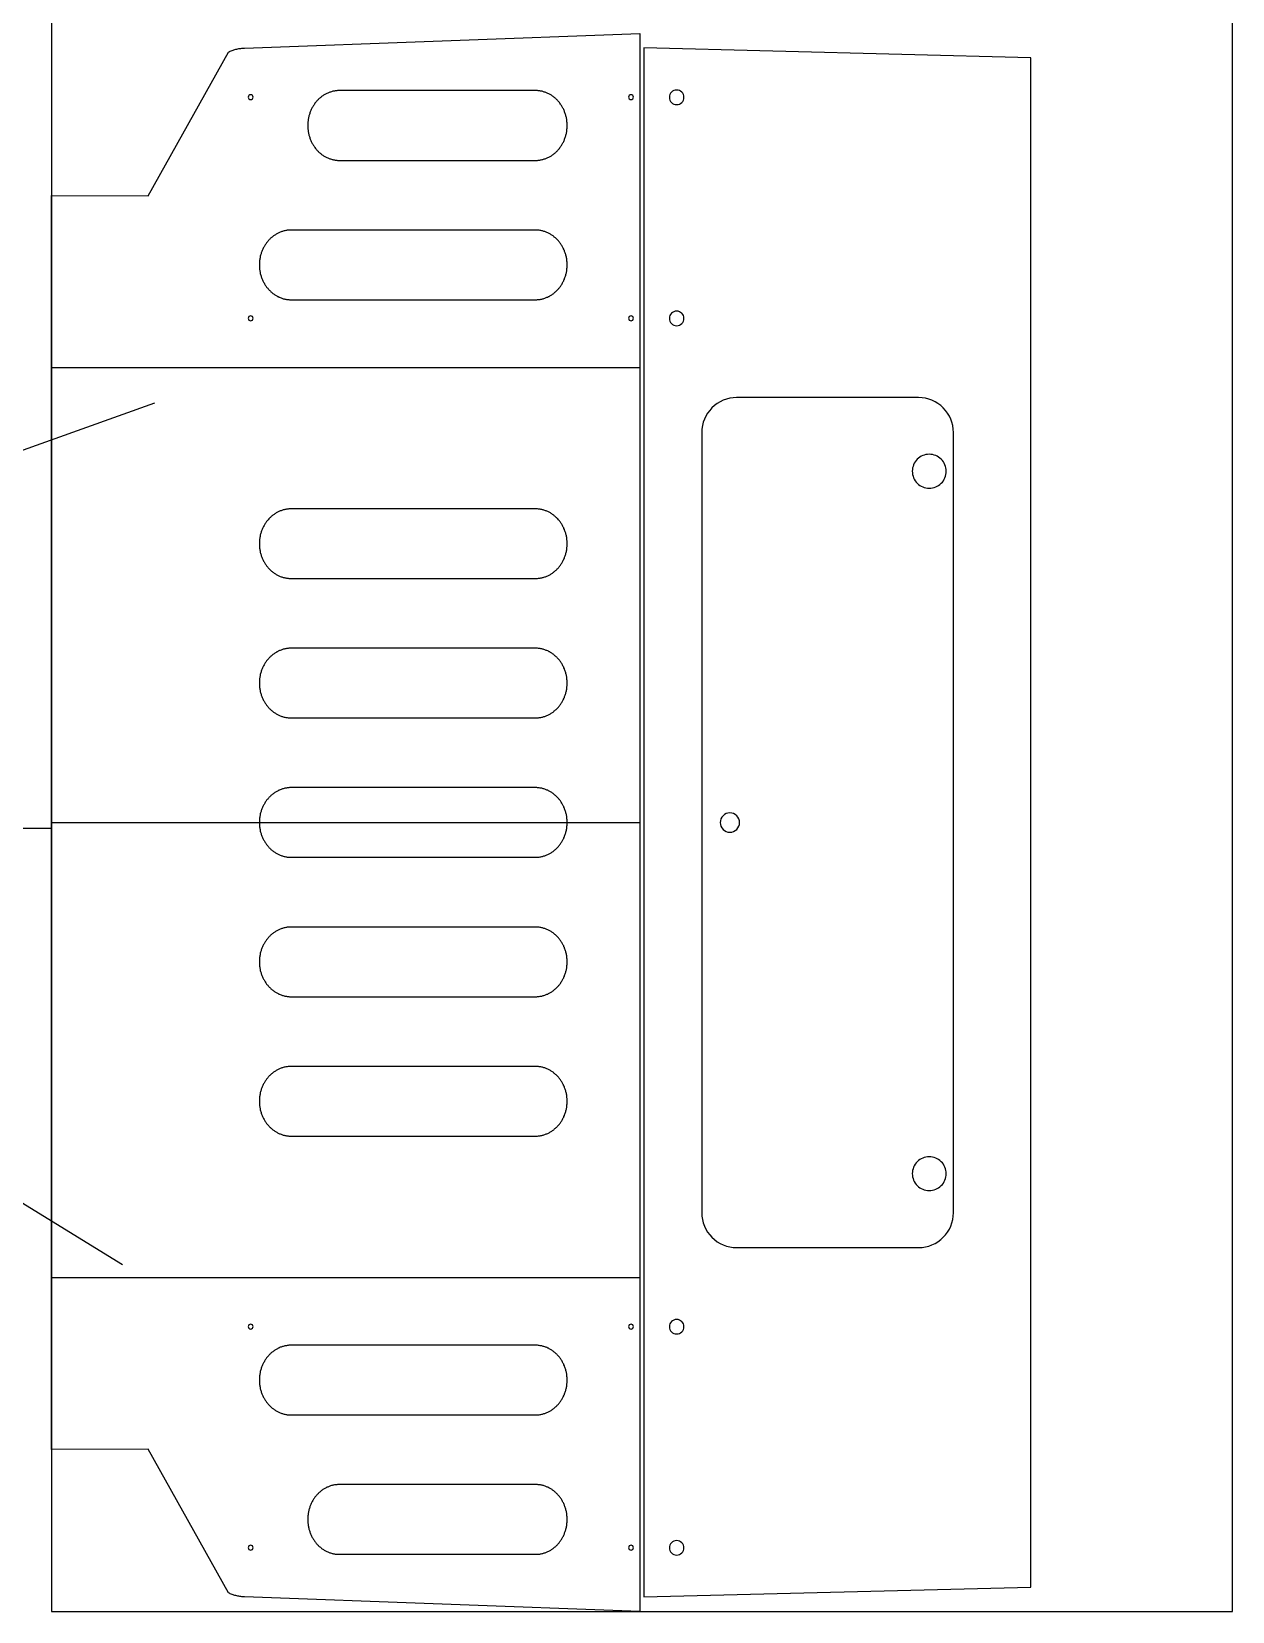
# Model space of a CAD drawing. Extents: x -841 to 6211, y -469 to 2808.
# Drawn here: x -21 to 1220, y 0 to 1632 of the extents above; entities that cross this region are included whole.
import ezdxf

# ---------------------------------------------------------------- set-up
doc = ezdxf.new("R2010")
doc.units = 0
for name, color, linetype in [('DEFAULT_LAYER', 1, 'CONTINUOUS'), ('T5_LOGOLAYER_2', 18, 'CONTINUOUS'), ('T5_LOGOLAYER_20', 18, 'CONTINUOUS'), ('T5_LOGOLAYER_21', 18, 'CONTINUOUS')]:
    doc.layers.add(name, color=color, linetype=linetype)

msp = doc.modelspace()

# ---------------------------------------------------------------- linework, layer by layer
at = {"layer": 'DEFAULT_LAYER'}
for points in [[(0, 1462.7), (99.8, 1462.5), (182.9, 1610.9), (183.8, 1611.3), (184.7, 1611.7), (185.6, 1612.1), (186.6, 1612.5), (187.5, 1612.8), (188.5, 1613.1), (189.5, 1613.4), (190.5, 1613.7), (191.5, 1613.9), (192.5, 1614.2), (193.5, 1614.4), (194.5, 1614.5), (195.5, 1614.7), (196.5, 1614.8), (197.4, 1614.9), (198.4, 1615), (199.4, 1615), (607.7, 1630), (607.7, 0), (199.4, 15), (198.4, 15), (197.4, 15.1), (196.5, 15.2), (195.5, 15.3), (194.5, 15.5), (193.5, 15.6), (192.5, 15.8), (191.5, 16.1), (190.5, 16.3), (189.5, 16.6), (188.5, 16.9), (187.5, 17.2), (186.6, 17.5), (185.6, 17.9), (184.7, 18.3), (183.8, 18.7), (182.9, 19.1), (99.8, 167.5), (0, 167.3)], [(611.8, 14.9), (1011.7, 24.9), (1011.7, 1604.9), (611.8, 1615.1)], [(264.7, 1535), (264.7, 1534.1), (264.7, 1533.1), (264.8, 1532.2), (264.9, 1531.3), (265, 1530.4), (265.1, 1529.5), (265.2, 1528.6), (265.4, 1527.7), (265.5, 1526.9), (265.7, 1526), (265.9, 1525.1), (266.2, 1524.3), (266.4, 1523.5), (266.7, 1522.6), (267, 1521.8), (267.3, 1521), (267.6, 1520.2), (267.9, 1519.4), (268.3, 1518.6), (268.6, 1517.8), (269, 1517.1), (269.4, 1516.3), (269.8, 1515.6), (270.2, 1514.9), (270.7, 1514.2), (271.2, 1513.5), (271.6, 1512.8), (272.1, 1512.1), (272.6, 1511.4), (273.1, 1510.8), (273.7, 1510.2), (274.2, 1509.5), (274.8, 1508.9), (275.3, 1508.4), (275.9, 1507.8), (276.5, 1507.2), (277.1, 1506.7), (277.7, 1506.2), (278.4, 1505.6), (279, 1505.1), (279.7, 1504.7), (280.3, 1504.2), (281, 1503.8), (281.7, 1503.3), (282.4, 1502.9), (283.1, 1502.5), (283.8, 1502.2), (284.5, 1501.8), (285.3, 1501.5), (286, 1501.2), (286.8, 1500.9), (287.5, 1500.6), (288.3, 1500.4), (289.1, 1500.1), (289.8, 1499.9), (290.6, 1499.7), (291.4, 1499.6), (292.2, 1499.4), (293, 1499.3), (293.9, 1499.2), (294.7, 1499.1), (295.5, 1499), (296.3, 1499), (297.2, 1499), (500.2, 1499), (501.1, 1499), (501.9, 1499), (502.7, 1499.1), (503.5, 1499.2), (504.4, 1499.3), (505.2, 1499.4), (506, 1499.6), (506.8, 1499.7), (507.6, 1499.9), (508.3, 1500.1), (509.1, 1500.4), (509.9, 1500.6), (510.6, 1500.9), (511.4, 1501.2), (512.1, 1501.5), (512.9, 1501.8), (513.6, 1502.2), (514.3, 1502.5), (515, 1502.9), (515.7, 1503.3), (516.4, 1503.8), (517.1, 1504.2), (517.7, 1504.7), (518.4, 1505.1), (519, 1505.6), (519.7, 1506.2), (520.3, 1506.7), (520.9, 1507.2), (521.5, 1507.8), (522.1, 1508.4), (522.6, 1508.9), (523.2, 1509.5), (523.7, 1510.2), (524.3, 1510.8), (524.8, 1511.4), (525.3, 1512.1), (525.8, 1512.8), (526.2, 1513.5), (526.7, 1514.2), (527.2, 1514.9), (527.6, 1515.6), (528, 1516.3), (528.4, 1517.1), (528.8, 1517.8), (529.1, 1518.6), (529.5, 1519.4), (529.8, 1520.2), (530.1, 1521), (530.4, 1521.8), (530.7, 1522.6), (531, 1523.5), (531.2, 1524.3), (531.5, 1525.1), (531.7, 1526), (531.9, 1526.9), (532, 1527.7), (532.2, 1528.6), (532.3, 1529.5), (532.4, 1530.4), (532.5, 1531.3), (532.6, 1532.2), (532.7, 1533.1), (532.7, 1534.1), (532.7, 1535), (532.7, 1535.9), (532.7, 1536.9), (532.6, 1537.8), (532.5, 1538.7), (532.4, 1539.6), (532.3, 1540.5), (532.2, 1541.4), (532, 1542.3), (531.9, 1543.1), (531.7, 1544), (531.5, 1544.9), (531.2, 1545.7), (531, 1546.5), (530.7, 1547.4), (530.4, 1548.2), (530.1, 1549), (529.8, 1549.8), (529.5, 1550.6), (529.1, 1551.4), (528.8, 1552.2), (528.4, 1552.9), (528, 1553.7), (527.6, 1554.4), (527.2, 1555.1), (526.7, 1555.8), (526.2, 1556.5), (525.8, 1557.2), (525.3, 1557.9), (524.8, 1558.6), (524.3, 1559.2), (523.7, 1559.8), (523.2, 1560.5), (522.6, 1561.1), (522.1, 1561.6), (521.5, 1562.2), (520.9, 1562.8), (520.3, 1563.3), (519.7, 1563.8), (519, 1564.4), (518.4, 1564.9), (517.7, 1565.3), (517.1, 1565.8), (516.4, 1566.2), (515.7, 1566.7), (515, 1567.1), (514.3, 1567.4), (513.6, 1567.8), (512.9, 1568.2), (512.1, 1568.5), (511.4, 1568.8), (510.6, 1569.1), (509.9, 1569.4), (509.1, 1569.6), (508.3, 1569.9), (507.6, 1570.1), (506.8, 1570.3), (506, 1570.4), (505.2, 1570.6), (504.4, 1570.7), (503.5, 1570.8), (502.7, 1570.9), (501.9, 1571), (501.1, 1571), (500.2, 1571), (297.2, 1571), (296.3, 1571), (295.5, 1571), (294.7, 1570.9), (293.9, 1570.8), (293, 1570.7), (292.2, 1570.6), (291.4, 1570.4), (290.6, 1570.3), (289.8, 1570.1), (289.1, 1569.9), (288.3, 1569.6), (287.5, 1569.4), (286.8, 1569.1), (286, 1568.8), (285.3, 1568.5), (284.5, 1568.2), (283.8, 1567.8), (283.1, 1567.4), (282.4, 1567.1), (281.7, 1566.7), (281, 1566.2), (280.3, 1565.8), (279.7, 1565.3), (279, 1564.9), (278.4, 1564.4), (277.7, 1563.8), (277.1, 1563.3), (276.5, 1562.8), (275.9, 1562.2), (275.3, 1561.6), (274.8, 1561.1), (274.2, 1560.5), (273.7, 1559.8), (273.1, 1559.2), (272.6, 1558.6), (272.1, 1557.9), (271.6, 1557.2), (271.2, 1556.5), (270.7, 1555.8), (270.2, 1555.1), (269.8, 1554.4), (269.4, 1553.7), (269, 1552.9), (268.6, 1552.2), (268.3, 1551.4), (267.9, 1550.6), (267.6, 1549.8), (267.3, 1549), (267, 1548.2), (266.7, 1547.4), (266.4, 1546.5), (266.2, 1545.7), (265.9, 1544.9), (265.7, 1544), (265.5, 1543.1), (265.4, 1542.3), (265.2, 1541.4), (265.1, 1540.5), (265, 1539.6), (264.9, 1538.7), (264.8, 1537.8), (264.7, 1536.9), (264.7, 1535.9)], [(214.7, 1391), (214.7, 1390.1), (214.7, 1389.1), (214.8, 1388.2), (214.9, 1387.3), (215, 1386.4), (215.1, 1385.5), (215.2, 1384.6), (215.4, 1383.7), (215.5, 1382.9), (215.7, 1382), (216, 1381.1), (216.2, 1380.3), (216.4, 1379.5), (216.7, 1378.6), (217, 1377.8), (217.3, 1377), (217.6, 1376.2), (218, 1375.4), (218.3, 1374.6), (218.7, 1373.8), (219.1, 1373.1), (219.5, 1372.3), (219.9, 1371.6), (220.3, 1370.9), (220.8, 1370.2), (221.3, 1369.5), (221.7, 1368.8), (222.2, 1368.1), (222.7, 1367.4), (223.3, 1366.8), (223.8, 1366.2), (224.4, 1365.5), (224.9, 1364.9), (225.5, 1364.4), (226.1, 1363.8), (226.7, 1363.2), (227.3, 1362.7), (228, 1362.2), (228.6, 1361.6), (229.2, 1361.1), (229.9, 1360.7), (230.6, 1360.2), (231.3, 1359.8), (232, 1359.3), (232.7, 1358.9), (233.4, 1358.5), (234.1, 1358.2), (234.8, 1357.8), (235.6, 1357.5), (236.3, 1357.2), (237.1, 1356.9), (237.9, 1356.6), (238.7, 1356.4), (239.4, 1356.1), (240.2, 1355.9), (241, 1355.7), (241.9, 1355.6), (242.7, 1355.4), (243.5, 1355.3), (244.3, 1355.2), (245.2, 1355.1), (246, 1355), (246.8, 1355), (247.7, 1355), (499.7, 1355), (500.6, 1355), (501.4, 1355), (502.2, 1355.1), (503.1, 1355.2), (503.9, 1355.3), (504.7, 1355.4), (505.5, 1355.6), (506.4, 1355.7), (507.2, 1355.9), (508, 1356.1), (508.7, 1356.4), (509.5, 1356.6), (510.3, 1356.9), (511.1, 1357.2), (511.8, 1357.5), (512.6, 1357.8), (513.3, 1358.2), (514, 1358.5), (514.7, 1358.9), (515.4, 1359.3), (516.1, 1359.8), (516.8, 1360.2), (517.5, 1360.7), (518.2, 1361.1), (518.8, 1361.6), (519.4, 1362.2), (520.1, 1362.7), (520.7, 1363.2), (521.3, 1363.8), (521.9, 1364.4), (522.5, 1364.9), (523, 1365.5), (523.6, 1366.2), (524.1, 1366.8), (524.7, 1367.4), (525.2, 1368.1), (525.7, 1368.8), (526.1, 1369.5), (526.6, 1370.2), (527.1, 1370.9), (527.5, 1371.6), (527.9, 1372.3), (528.3, 1373.1), (528.7, 1373.8), (529.1, 1374.6), (529.4, 1375.4), (529.8, 1376.2), (530.1, 1377), (530.4, 1377.8), (530.7, 1378.6), (531, 1379.5), (531.2, 1380.3), (531.4, 1381.1), (531.7, 1382), (531.9, 1382.9), (532, 1383.7), (532.2, 1384.6), (532.3, 1385.5), (532.4, 1386.4), (532.5, 1387.3), (532.6, 1388.2), (532.7, 1389.1), (532.7, 1390.1), (532.7, 1391), (532.7, 1391.9), (532.7, 1392.9), (532.6, 1393.8), (532.5, 1394.7), (532.4, 1395.6), (532.3, 1396.5), (532.2, 1397.4), (532, 1398.3), (531.9, 1399.1), (531.7, 1400), (531.4, 1400.9), (531.2, 1401.7), (531, 1402.5), (530.7, 1403.4), (530.4, 1404.2), (530.1, 1405), (529.8, 1405.8), (529.4, 1406.6), (529.1, 1407.4), (528.7, 1408.2), (528.3, 1408.9), (527.9, 1409.7), (527.5, 1410.4), (527.1, 1411.1), (526.6, 1411.8), (526.1, 1412.5), (525.7, 1413.2), (525.2, 1413.9), (524.7, 1414.6), (524.1, 1415.2), (523.6, 1415.8), (523, 1416.5), (522.5, 1417.1), (521.9, 1417.6), (521.3, 1418.2), (520.7, 1418.8), (520.1, 1419.3), (519.4, 1419.8), (518.8, 1420.4), (518.2, 1420.9), (517.5, 1421.3), (516.8, 1421.8), (516.1, 1422.2), (515.4, 1422.7), (514.7, 1423.1), (514, 1423.4), (513.3, 1423.8), (512.6, 1424.2), (511.8, 1424.5), (511.1, 1424.8), (510.3, 1425.1), (509.5, 1425.4), (508.7, 1425.6), (508, 1425.9), (507.2, 1426.1), (506.4, 1426.3), (505.5, 1426.4), (504.7, 1426.6), (503.9, 1426.7), (503.1, 1426.8), (502.2, 1426.9), (501.4, 1427), (500.6, 1427), (499.7, 1427), (247.7, 1427), (246.8, 1427), (246, 1427), (245.2, 1426.9), (244.3, 1426.8), (243.5, 1426.7), (242.7, 1426.6), (241.9, 1426.4), (241, 1426.3), (240.2, 1426.1), (239.4, 1425.9), (238.7, 1425.6), (237.9, 1425.4), (237.1, 1425.1), (236.3, 1424.8), (235.6, 1424.5), (234.8, 1424.2), (234.1, 1423.8), (233.4, 1423.4), (232.7, 1423.1), (232, 1422.7), (231.3, 1422.2), (230.6, 1421.8), (229.9, 1421.3), (229.2, 1420.9), (228.6, 1420.4), (228, 1419.8), (227.3, 1419.3), (226.7, 1418.8), (226.1, 1418.2), (225.5, 1417.6), (224.9, 1417.1), (224.4, 1416.5), (223.8, 1415.8), (223.3, 1415.2), (222.7, 1414.6), (222.2, 1413.9), (221.7, 1413.2), (221.3, 1412.5), (220.8, 1411.8), (220.3, 1411.1), (219.9, 1410.4), (219.5, 1409.7), (219.1, 1408.9), (218.7, 1408.2), (218.3, 1407.4), (218, 1406.6), (217.6, 1405.8), (217.3, 1405), (217, 1404.2), (216.7, 1403.4), (216.4, 1402.5), (216.2, 1401.7), (216, 1400.9), (215.7, 1400), (215.5, 1399.1), (215.4, 1398.3), (215.2, 1397.4), (215.1, 1396.5), (215, 1395.6), (214.9, 1394.7), (214.8, 1393.8), (214.7, 1392.9), (214.7, 1391.9)], [(214.7, 1103), (214.7, 1102.1), (214.7, 1101.1), (214.8, 1100.2), (214.9, 1099.3), (215, 1098.4), (215.1, 1097.5), (215.2, 1096.6), (215.4, 1095.7), (215.5, 1094.9), (215.7, 1094), (216, 1093.1), (216.2, 1092.3), (216.4, 1091.5), (216.7, 1090.6), (217, 1089.8), (217.3, 1089), (217.6, 1088.2), (218, 1087.4), (218.3, 1086.6), (218.7, 1085.8), (219.1, 1085.1), (219.5, 1084.3), (219.9, 1083.6), (220.3, 1082.9), (220.8, 1082.2), (221.3, 1081.5), (221.7, 1080.8), (222.2, 1080.1), (222.7, 1079.4), (223.3, 1078.8), (223.8, 1078.2), (224.4, 1077.5), (224.9, 1076.9), (225.5, 1076.4), (226.1, 1075.8), (226.7, 1075.2), (227.3, 1074.7), (228, 1074.2), (228.6, 1073.6), (229.2, 1073.1), (229.9, 1072.7), (230.6, 1072.2), (231.3, 1071.8), (232, 1071.3), (232.7, 1070.9), (233.4, 1070.5), (234.1, 1070.2), (234.8, 1069.8), (235.6, 1069.5), (236.3, 1069.2), (237.1, 1068.9), (237.9, 1068.6), (238.7, 1068.4), (239.4, 1068.1), (240.2, 1067.9), (241, 1067.7), (241.9, 1067.6), (242.7, 1067.4), (243.5, 1067.3), (244.3, 1067.2), (245.2, 1067.1), (246, 1067), (246.8, 1067), (247.7, 1067), (499.7, 1067), (500.6, 1067), (501.4, 1067), (502.2, 1067.1), (503.1, 1067.2), (503.9, 1067.3), (504.7, 1067.4), (505.5, 1067.6), (506.4, 1067.7), (507.2, 1067.9), (508, 1068.1), (508.7, 1068.4), (509.5, 1068.6), (510.3, 1068.9), (511.1, 1069.2), (511.8, 1069.5), (512.6, 1069.8), (513.3, 1070.2), (514, 1070.5), (514.7, 1070.9), (515.4, 1071.3), (516.1, 1071.8), (516.8, 1072.2), (517.5, 1072.7), (518.2, 1073.1), (518.8, 1073.6), (519.4, 1074.2), (520.1, 1074.7), (520.7, 1075.2), (521.3, 1075.8), (521.9, 1076.4), (522.5, 1076.9), (523, 1077.5), (523.6, 1078.2), (524.1, 1078.8), (524.7, 1079.4), (525.2, 1080.1), (525.7, 1080.8), (526.1, 1081.5), (526.6, 1082.2), (527.1, 1082.9), (527.5, 1083.6), (527.9, 1084.3), (528.3, 1085.1), (528.7, 1085.8), (529.1, 1086.6), (529.4, 1087.4), (529.8, 1088.2), (530.1, 1089), (530.4, 1089.8), (530.7, 1090.6), (531, 1091.5), (531.2, 1092.3), (531.4, 1093.1), (531.7, 1094), (531.9, 1094.9), (532, 1095.7), (532.2, 1096.6), (532.3, 1097.5), (532.4, 1098.4), (532.5, 1099.3), (532.6, 1100.2), (532.7, 1101.1), (532.7, 1102.1), (532.7, 1103), (532.7, 1103.9), (532.7, 1104.9), (532.6, 1105.8), (532.5, 1106.7), (532.4, 1107.6), (532.3, 1108.5), (532.2, 1109.4), (532, 1110.3), (531.9, 1111.1), (531.7, 1112), (531.4, 1112.9), (531.2, 1113.7), (531, 1114.5), (530.7, 1115.4), (530.4, 1116.2), (530.1, 1117), (529.8, 1117.8), (529.4, 1118.6), (529.1, 1119.4), (528.7, 1120.2), (528.3, 1120.9), (527.9, 1121.7), (527.5, 1122.4), (527.1, 1123.1), (526.6, 1123.8), (526.1, 1124.5), (525.7, 1125.2), (525.2, 1125.9), (524.7, 1126.6), (524.1, 1127.2), (523.6, 1127.8), (523, 1128.5), (522.5, 1129.1), (521.9, 1129.6), (521.3, 1130.2), (520.7, 1130.8), (520.1, 1131.3), (519.4, 1131.8), (518.8, 1132.4), (518.2, 1132.9), (517.5, 1133.3), (516.8, 1133.8), (516.1, 1134.2), (515.4, 1134.7), (514.7, 1135.1), (514, 1135.4), (513.3, 1135.8), (512.6, 1136.2), (511.8, 1136.5), (511.1, 1136.8), (510.3, 1137.1), (509.5, 1137.4), (508.7, 1137.6), (508, 1137.9), (507.2, 1138.1), (506.4, 1138.3), (505.5, 1138.4), (504.7, 1138.6), (503.9, 1138.7), (503.1, 1138.8), (502.2, 1138.9), (501.4, 1139), (500.6, 1139), (499.7, 1139), (247.7, 1139), (246.8, 1139), (246, 1139), (245.2, 1138.9), (244.3, 1138.8), (243.5, 1138.7), (242.7, 1138.6), (241.9, 1138.4), (241, 1138.3), (240.2, 1138.1), (239.4, 1137.9), (238.7, 1137.6), (237.9, 1137.4), (237.1, 1137.1), (236.3, 1136.8), (235.6, 1136.5), (234.8, 1136.2), (234.1, 1135.8), (233.4, 1135.4), (232.7, 1135.1), (232, 1134.7), (231.3, 1134.2), (230.6, 1133.8), (229.9, 1133.3), (229.2, 1132.9), (228.6, 1132.4), (228, 1131.8), (227.3, 1131.3), (226.7, 1130.8), (226.1, 1130.2), (225.5, 1129.6), (224.9, 1129.1), (224.4, 1128.5), (223.8, 1127.8), (223.3, 1127.2), (222.7, 1126.6), (222.2, 1125.9), (221.7, 1125.2), (221.3, 1124.5), (220.8, 1123.8), (220.3, 1123.1), (219.9, 1122.4), (219.5, 1121.7), (219.1, 1120.9), (218.7, 1120.2), (218.3, 1119.4), (218, 1118.6), (217.6, 1117.8), (217.3, 1117), (217, 1116.2), (216.7, 1115.4), (216.4, 1114.5), (216.2, 1113.7), (216, 1112.9), (215.7, 1112), (215.5, 1111.1), (215.4, 1110.3), (215.2, 1109.4), (215.1, 1108.5), (215, 1107.6), (214.9, 1106.7), (214.8, 1105.8), (214.7, 1104.9), (214.7, 1103.9)], [(214.7, 959), (214.7, 958.1), (214.7, 957.1), (214.8, 956.2), (214.9, 955.3), (215, 954.4), (215.1, 953.5), (215.2, 952.6), (215.4, 951.7), (215.5, 950.9), (215.7, 950), (216, 949.1), (216.2, 948.3), (216.4, 947.5), (216.7, 946.6), (217, 945.8), (217.3, 945), (217.6, 944.2), (218, 943.4), (218.3, 942.6), (218.7, 941.8), (219.1, 941.1), (219.5, 940.3), (219.9, 939.6), (220.3, 938.9), (220.8, 938.2), (221.3, 937.5), (221.7, 936.8), (222.2, 936.1), (222.7, 935.4), (223.3, 934.8), (223.8, 934.2), (224.4, 933.5), (224.9, 932.9), (225.5, 932.4), (226.1, 931.8), (226.7, 931.2), (227.3, 930.7), (228, 930.2), (228.6, 929.6), (229.2, 929.1), (229.9, 928.7), (230.6, 928.2), (231.3, 927.8), (232, 927.3), (232.7, 926.9), (233.4, 926.5), (234.1, 926.2), (234.8, 925.8), (235.6, 925.5), (236.3, 925.2), (237.1, 924.9), (237.9, 924.6), (238.7, 924.4), (239.4, 924.1), (240.2, 923.9), (241, 923.7), (241.9, 923.6), (242.7, 923.4), (243.5, 923.3), (244.3, 923.2), (245.2, 923.1), (246, 923), (246.8, 923), (247.7, 923), (499.7, 923), (500.6, 923), (501.4, 923), (502.2, 923.1), (503.1, 923.2), (503.9, 923.3), (504.7, 923.4), (505.5, 923.6), (506.4, 923.7), (507.2, 923.9), (508, 924.1), (508.7, 924.4), (509.5, 924.6), (510.3, 924.9), (511.1, 925.2), (511.8, 925.5), (512.6, 925.8), (513.3, 926.2), (514, 926.5), (514.7, 926.9), (515.4, 927.3), (516.1, 927.8), (516.8, 928.2), (517.5, 928.7), (518.2, 929.1), (518.8, 929.6), (519.4, 930.2), (520.1, 930.7), (520.7, 931.2), (521.3, 931.8), (521.9, 932.4), (522.5, 932.9), (523, 933.5), (523.6, 934.2), (524.1, 934.8), (524.7, 935.4), (525.2, 936.1), (525.7, 936.8), (526.1, 937.5), (526.6, 938.2), (527.1, 938.9), (527.5, 939.6), (527.9, 940.3), (528.3, 941.1), (528.7, 941.8), (529.1, 942.6), (529.4, 943.4), (529.8, 944.2), (530.1, 945), (530.4, 945.8), (530.7, 946.6), (531, 947.5), (531.2, 948.3), (531.4, 949.1), (531.7, 950), (531.9, 950.9), (532, 951.7), (532.2, 952.6), (532.3, 953.5), (532.4, 954.4), (532.5, 955.3), (532.6, 956.2), (532.7, 957.1), (532.7, 958.1), (532.7, 959), (532.7, 959.9), (532.7, 960.9), (532.6, 961.8), (532.5, 962.7), (532.4, 963.6), (532.3, 964.5), (532.2, 965.4), (532, 966.3), (531.9, 967.1), (531.7, 968), (531.4, 968.9), (531.2, 969.7), (531, 970.5), (530.7, 971.4), (530.4, 972.2), (530.1, 973), (529.8, 973.8), (529.4, 974.6), (529.1, 975.4), (528.7, 976.2), (528.3, 976.9), (527.9, 977.7), (527.5, 978.4), (527.1, 979.1), (526.6, 979.8), (526.1, 980.5), (525.7, 981.2), (525.2, 981.9), (524.7, 982.6), (524.1, 983.2), (523.6, 983.8), (523, 984.5), (522.5, 985.1), (521.9, 985.6), (521.3, 986.2), (520.7, 986.8), (520.1, 987.3), (519.4, 987.8), (518.8, 988.4), (518.2, 988.9), (517.5, 989.3), (516.8, 989.8), (516.1, 990.2), (515.4, 990.7), (514.7, 991.1), (514, 991.4), (513.3, 991.8), (512.6, 992.2), (511.8, 992.5), (511.1, 992.8), (510.3, 993.1), (509.5, 993.4), (508.7, 993.6), (508, 993.9), (507.2, 994.1), (506.4, 994.3), (505.5, 994.4), (504.7, 994.6), (503.9, 994.7), (503.1, 994.8), (502.2, 994.9), (501.4, 995), (500.6, 995), (499.7, 995), (247.7, 995), (246.8, 995), (246, 995), (245.2, 994.9), (244.3, 994.8), (243.5, 994.7), (242.7, 994.6), (241.9, 994.4), (241, 994.3), (240.2, 994.1), (239.4, 993.9), (238.7, 993.6), (237.9, 993.4), (237.1, 993.1), (236.3, 992.8), (235.6, 992.5), (234.8, 992.2), (234.1, 991.8), (233.4, 991.4), (232.7, 991.1), (232, 990.7), (231.3, 990.2), (230.6, 989.8), (229.9, 989.3), (229.2, 988.9), (228.6, 988.4), (228, 987.8), (227.3, 987.3), (226.7, 986.8), (226.1, 986.2), (225.5, 985.6), (224.9, 985.1), (224.4, 984.5), (223.8, 983.8), (223.3, 983.2), (222.7, 982.6), (222.2, 981.9), (221.7, 981.2), (221.3, 980.5), (220.8, 979.8), (220.3, 979.1), (219.9, 978.4), (219.5, 977.7), (219.1, 976.9), (218.7, 976.2), (218.3, 975.4), (218, 974.6), (217.6, 973.8), (217.3, 973), (217, 972.2), (216.7, 971.4), (216.4, 970.5), (216.2, 969.7), (216, 968.9), (215.7, 968), (215.5, 967.1), (215.4, 966.3), (215.2, 965.4), (215.1, 964.5), (215, 963.6), (214.9, 962.7), (214.8, 961.8), (214.7, 960.9), (214.7, 959.9)], [(214.7, 815), (214.7, 814.1), (214.7, 813.1), (214.8, 812.2), (214.9, 811.3), (215, 810.4), (215.1, 809.5), (215.2, 808.6), (215.4, 807.7), (215.5, 806.9), (215.7, 806), (216, 805.1), (216.2, 804.3), (216.4, 803.5), (216.7, 802.6), (217, 801.8), (217.3, 801), (217.6, 800.2), (218, 799.4), (218.3, 798.6), (218.7, 797.8), (219.1, 797.1), (219.5, 796.3), (219.9, 795.6), (220.3, 794.9), (220.8, 794.2), (221.3, 793.5), (221.7, 792.8), (222.2, 792.1), (222.7, 791.4), (223.3, 790.8), (223.8, 790.2), (224.4, 789.5), (224.9, 788.9), (225.5, 788.4), (226.1, 787.8), (226.7, 787.2), (227.3, 786.7), (228, 786.2), (228.6, 785.6), (229.2, 785.1), (229.9, 784.7), (230.6, 784.2), (231.3, 783.8), (232, 783.3), (232.7, 782.9), (233.4, 782.5), (234.1, 782.2), (234.8, 781.8), (235.6, 781.5), (236.3, 781.2), (237.1, 780.9), (237.9, 780.6), (238.7, 780.4), (239.4, 780.1), (240.2, 779.9), (241, 779.7), (241.9, 779.6), (242.7, 779.4), (243.5, 779.3), (244.3, 779.2), (245.2, 779.1), (246, 779), (246.8, 779), (247.7, 779), (499.7, 779), (500.6, 779), (501.4, 779), (502.2, 779.1), (503.1, 779.2), (503.9, 779.3), (504.7, 779.4), (505.5, 779.6), (506.4, 779.7), (507.2, 779.9), (508, 780.1), (508.7, 780.4), (509.5, 780.6), (510.3, 780.9), (511.1, 781.2), (511.8, 781.5), (512.6, 781.8), (513.3, 782.2), (514, 782.5), (514.7, 782.9), (515.4, 783.3), (516.1, 783.8), (516.8, 784.2), (517.5, 784.7), (518.2, 785.1), (518.8, 785.6), (519.4, 786.2), (520.1, 786.7), (520.7, 787.2), (521.3, 787.8), (521.9, 788.4), (522.5, 788.9), (523, 789.5), (523.6, 790.2), (524.1, 790.8), (524.7, 791.4), (525.2, 792.1), (525.7, 792.8), (526.1, 793.5), (526.6, 794.2), (527.1, 794.9), (527.5, 795.6), (527.9, 796.3), (528.3, 797.1), (528.7, 797.8), (529.1, 798.6), (529.4, 799.4), (529.8, 800.2), (530.1, 801), (530.4, 801.8), (530.7, 802.6), (531, 803.5), (531.2, 804.3), (531.4, 805.1), (531.7, 806), (531.9, 806.9), (532, 807.7), (532.2, 808.6), (532.3, 809.5), (532.4, 810.4), (532.5, 811.3), (532.6, 812.2), (532.7, 813.1), (532.7, 814.1), (532.7, 815), (532.7, 815.9), (532.7, 816.9), (532.6, 817.8), (532.5, 818.7), (532.4, 819.6), (532.3, 820.5), (532.2, 821.4), (532, 822.3), (531.9, 823.1), (531.7, 824), (531.4, 824.9), (531.2, 825.7), (531, 826.5), (530.7, 827.4), (530.4, 828.2), (530.1, 829), (529.8, 829.8), (529.4, 830.6), (529.1, 831.4), (528.7, 832.2), (528.3, 832.9), (527.9, 833.7), (527.5, 834.4), (527.1, 835.1), (526.6, 835.8), (526.1, 836.5), (525.7, 837.2), (525.2, 837.9), (524.7, 838.6), (524.1, 839.2), (523.6, 839.8), (523, 840.5), (522.5, 841.1), (521.9, 841.6), (521.3, 842.2), (520.7, 842.8), (520.1, 843.3), (519.4, 843.8), (518.8, 844.4), (518.2, 844.9), (517.5, 845.3), (516.8, 845.8), (516.1, 846.2), (515.4, 846.7), (514.7, 847.1), (514, 847.4), (513.3, 847.8), (512.6, 848.2), (511.8, 848.5), (511.1, 848.8), (510.3, 849.1), (509.5, 849.4), (508.7, 849.6), (508, 849.9), (507.2, 850.1), (506.4, 850.3), (505.5, 850.4), (504.7, 850.6), (503.9, 850.7), (503.1, 850.8), (502.2, 850.9), (501.4, 851), (500.6, 851), (499.7, 851), (247.7, 851), (246.8, 851), (246, 851), (245.2, 850.9), (244.3, 850.8), (243.5, 850.7), (242.7, 850.6), (241.9, 850.4), (241, 850.3), (240.2, 850.1), (239.4, 849.9), (238.7, 849.6), (237.9, 849.4), (237.1, 849.1), (236.3, 848.8), (235.6, 848.5), (234.8, 848.2), (234.1, 847.8), (233.4, 847.4), (232.7, 847.1), (232, 846.7), (231.3, 846.2), (230.6, 845.8), (229.9, 845.3), (229.2, 844.9), (228.6, 844.4), (228, 843.8), (227.3, 843.3), (226.7, 842.8), (226.1, 842.2), (225.5, 841.6), (224.9, 841.1), (224.4, 840.5), (223.8, 839.8), (223.3, 839.2), (222.7, 838.6), (222.2, 837.9), (221.7, 837.2), (221.3, 836.5), (220.8, 835.8), (220.3, 835.1), (219.9, 834.4), (219.5, 833.7), (219.1, 832.9), (218.7, 832.2), (218.3, 831.4), (218, 830.6), (217.6, 829.8), (217.3, 829), (217, 828.2), (216.7, 827.4), (216.4, 826.5), (216.2, 825.7), (216, 824.9), (215.7, 824), (215.5, 823.1), (215.4, 822.3), (215.2, 821.4), (215.1, 820.5), (215, 819.6), (214.9, 818.7), (214.8, 817.8), (214.7, 816.9), (214.7, 815.9)], [(214.7, 671), (214.7, 670.1), (214.7, 669.1), (214.8, 668.2), (214.9, 667.3), (215, 666.4), (215.1, 665.5), (215.2, 664.6), (215.4, 663.7), (215.5, 662.9), (215.7, 662), (216, 661.1), (216.2, 660.3), (216.4, 659.5), (216.7, 658.6), (217, 657.8), (217.3, 657), (217.6, 656.2), (218, 655.4), (218.3, 654.6), (218.7, 653.8), (219.1, 653.1), (219.5, 652.3), (219.9, 651.6), (220.3, 650.9), (220.8, 650.2), (221.3, 649.5), (221.7, 648.8), (222.2, 648.1), (222.7, 647.4), (223.3, 646.8), (223.8, 646.2), (224.4, 645.5), (224.9, 644.9), (225.5, 644.4), (226.1, 643.8), (226.7, 643.2), (227.3, 642.7), (228, 642.2), (228.6, 641.6), (229.2, 641.1), (229.9, 640.7), (230.6, 640.2), (231.3, 639.8), (232, 639.3), (232.7, 638.9), (233.4, 638.5), (234.1, 638.2), (234.8, 637.8), (235.6, 637.5), (236.3, 637.2), (237.1, 636.9), (237.9, 636.6), (238.7, 636.4), (239.4, 636.1), (240.2, 635.9), (241, 635.7), (241.9, 635.6), (242.7, 635.4), (243.5, 635.3), (244.3, 635.2), (245.2, 635.1), (246, 635), (246.8, 635), (247.7, 635), (499.7, 635), (500.6, 635), (501.4, 635), (502.2, 635.1), (503.1, 635.2), (503.9, 635.3), (504.7, 635.4), (505.5, 635.6), (506.4, 635.7), (507.2, 635.9), (508, 636.1), (508.7, 636.4), (509.5, 636.6), (510.3, 636.9), (511.1, 637.2), (511.8, 637.5), (512.6, 637.8), (513.3, 638.2), (514, 638.5), (514.7, 638.9), (515.4, 639.3), (516.1, 639.8), (516.8, 640.2), (517.5, 640.7), (518.2, 641.1), (518.8, 641.6), (519.4, 642.2), (520.1, 642.7), (520.7, 643.2), (521.3, 643.8), (521.9, 644.4), (522.5, 644.9), (523, 645.5), (523.6, 646.2), (524.1, 646.8), (524.7, 647.4), (525.2, 648.1), (525.7, 648.8), (526.1, 649.5), (526.6, 650.2), (527.1, 650.9), (527.5, 651.6), (527.9, 652.3), (528.3, 653.1), (528.7, 653.8), (529.1, 654.6), (529.4, 655.4), (529.8, 656.2), (530.1, 657), (530.4, 657.8), (530.7, 658.6), (531, 659.5), (531.2, 660.3), (531.4, 661.1), (531.7, 662), (531.9, 662.9), (532, 663.7), (532.2, 664.6), (532.3, 665.5), (532.4, 666.4), (532.5, 667.3), (532.6, 668.2), (532.7, 669.1), (532.7, 670.1), (532.7, 671), (532.7, 671.9), (532.7, 672.9), (532.6, 673.8), (532.5, 674.7), (532.4, 675.6), (532.3, 676.5), (532.2, 677.4), (532, 678.3), (531.9, 679.1), (531.7, 680), (531.4, 680.9), (531.2, 681.7), (531, 682.5), (530.7, 683.4), (530.4, 684.2), (530.1, 685), (529.8, 685.8), (529.4, 686.6), (529.1, 687.4), (528.7, 688.2), (528.3, 688.9), (527.9, 689.7), (527.5, 690.4), (527.1, 691.1), (526.6, 691.8), (526.1, 692.5), (525.7, 693.2), (525.2, 693.9), (524.7, 694.6), (524.1, 695.2), (523.6, 695.8), (523, 696.5), (522.5, 697.1), (521.9, 697.6), (521.3, 698.2), (520.7, 698.8), (520.1, 699.3), (519.4, 699.8), (518.8, 700.4), (518.2, 700.9), (517.5, 701.3), (516.8, 701.8), (516.1, 702.2), (515.4, 702.7), (514.7, 703.1), (514, 703.4), (513.3, 703.8), (512.6, 704.2), (511.8, 704.5), (511.1, 704.8), (510.3, 705.1), (509.5, 705.4), (508.7, 705.6), (508, 705.9), (507.2, 706.1), (506.4, 706.3), (505.5, 706.4), (504.7, 706.6), (503.9, 706.7), (503.1, 706.8), (502.2, 706.9), (501.4, 707), (500.6, 707), (499.7, 707), (247.7, 707), (246.8, 707), (246, 707), (245.2, 706.9), (244.3, 706.8), (243.5, 706.7), (242.7, 706.6), (241.9, 706.4), (241, 706.3), (240.2, 706.1), (239.4, 705.9), (238.7, 705.6), (237.9, 705.4), (237.1, 705.1), (236.3, 704.8), (235.6, 704.5), (234.8, 704.2), (234.1, 703.8), (233.4, 703.4), (232.7, 703.1), (232, 702.7), (231.3, 702.2), (230.6, 701.8), (229.9, 701.3), (229.2, 700.9), (228.6, 700.4), (228, 699.8), (227.3, 699.3), (226.7, 698.8), (226.1, 698.2), (225.5, 697.6), (224.9, 697.1), (224.4, 696.5), (223.8, 695.8), (223.3, 695.2), (222.7, 694.6), (222.2, 693.9), (221.7, 693.2), (221.3, 692.5), (220.8, 691.8), (220.3, 691.1), (219.9, 690.4), (219.5, 689.7), (219.1, 688.9), (218.7, 688.2), (218.3, 687.4), (218, 686.6), (217.6, 685.8), (217.3, 685), (217, 684.2), (216.7, 683.4), (216.4, 682.5), (216.2, 681.7), (216, 680.9), (215.7, 680), (215.5, 679.1), (215.4, 678.3), (215.2, 677.4), (215.1, 676.5), (215, 675.6), (214.9, 674.7), (214.8, 673.8), (214.7, 672.9), (214.7, 671.9)], [(214.7, 527), (214.7, 526.1), (214.7, 525.1), (214.8, 524.2), (214.9, 523.3), (215, 522.4), (215.1, 521.5), (215.2, 520.6), (215.4, 519.7), (215.5, 518.9), (215.7, 518), (216, 517.1), (216.2, 516.3), (216.4, 515.5), (216.7, 514.6), (217, 513.8), (217.3, 513), (217.6, 512.2), (218, 511.4), (218.3, 510.6), (218.7, 509.8), (219.1, 509.1), (219.5, 508.3), (219.9, 507.6), (220.3, 506.9), (220.8, 506.2), (221.3, 505.5), (221.7, 504.8), (222.2, 504.1), (222.7, 503.4), (223.3, 502.8), (223.8, 502.2), (224.4, 501.5), (224.9, 500.9), (225.5, 500.4), (226.1, 499.8), (226.7, 499.2), (227.3, 498.7), (228, 498.2), (228.6, 497.6), (229.2, 497.1), (229.9, 496.7), (230.6, 496.2), (231.3, 495.8), (232, 495.3), (232.7, 494.9), (233.4, 494.5), (234.1, 494.2), (234.8, 493.8), (235.6, 493.5), (236.3, 493.2), (237.1, 492.9), (237.9, 492.6), (238.7, 492.4), (239.4, 492.1), (240.2, 491.9), (241, 491.7), (241.9, 491.6), (242.7, 491.4), (243.5, 491.3), (244.3, 491.2), (245.2, 491.1), (246, 491), (246.8, 491), (247.7, 491), (499.7, 491), (500.6, 491), (501.4, 491), (502.2, 491.1), (503.1, 491.2), (503.9, 491.3), (504.7, 491.4), (505.5, 491.6), (506.4, 491.7), (507.2, 491.9), (508, 492.1), (508.7, 492.4), (509.5, 492.6), (510.3, 492.9), (511.1, 493.2), (511.8, 493.5), (512.6, 493.8), (513.3, 494.2), (514, 494.5), (514.7, 494.9), (515.4, 495.3), (516.1, 495.8), (516.8, 496.2), (517.5, 496.7), (518.2, 497.1), (518.8, 497.6), (519.4, 498.2), (520.1, 498.7), (520.7, 499.2), (521.3, 499.8), (521.9, 500.4), (522.5, 500.9), (523, 501.5), (523.6, 502.2), (524.1, 502.8), (524.7, 503.4), (525.2, 504.1), (525.7, 504.8), (526.1, 505.5), (526.6, 506.2), (527.1, 506.9), (527.5, 507.6), (527.9, 508.3), (528.3, 509.1), (528.7, 509.8), (529.1, 510.6), (529.4, 511.4), (529.8, 512.2), (530.1, 513), (530.4, 513.8), (530.7, 514.6), (531, 515.5), (531.2, 516.3), (531.4, 517.1), (531.7, 518), (531.9, 518.9), (532, 519.7), (532.2, 520.6), (532.3, 521.5), (532.4, 522.4), (532.5, 523.3), (532.6, 524.2), (532.7, 525.1), (532.7, 526.1), (532.7, 527), (532.7, 527.9), (532.7, 528.9), (532.6, 529.8), (532.5, 530.7), (532.4, 531.6), (532.3, 532.5), (532.2, 533.4), (532, 534.3), (531.9, 535.1), (531.7, 536), (531.4, 536.9), (531.2, 537.7), (531, 538.5), (530.7, 539.4), (530.4, 540.2), (530.1, 541), (529.8, 541.8), (529.4, 542.6), (529.1, 543.4), (528.7, 544.2), (528.3, 544.9), (527.9, 545.7), (527.5, 546.4), (527.1, 547.1), (526.6, 547.8), (526.1, 548.5), (525.7, 549.2), (525.2, 549.9), (524.7, 550.6), (524.1, 551.2), (523.6, 551.8), (523, 552.5), (522.5, 553.1), (521.9, 553.6), (521.3, 554.2), (520.7, 554.8), (520.1, 555.3), (519.4, 555.8), (518.8, 556.4), (518.2, 556.9), (517.5, 557.3), (516.8, 557.8), (516.1, 558.2), (515.4, 558.7), (514.7, 559.1), (514, 559.4), (513.3, 559.8), (512.6, 560.2), (511.8, 560.5), (511.1, 560.8), (510.3, 561.1), (509.5, 561.4), (508.7, 561.6), (508, 561.9), (507.2, 562.1), (506.4, 562.3), (505.5, 562.4), (504.7, 562.6), (503.9, 562.7), (503.1, 562.8), (502.2, 562.9), (501.4, 563), (500.6, 563), (499.7, 563), (247.7, 563), (246.8, 563), (246, 563), (245.2, 562.9), (244.3, 562.8), (243.5, 562.7), (242.7, 562.6), (241.9, 562.4), (241, 562.3), (240.2, 562.1), (239.4, 561.9), (238.7, 561.6), (237.9, 561.4), (237.1, 561.1), (236.3, 560.8), (235.6, 560.5), (234.8, 560.2), (234.1, 559.8), (233.4, 559.4), (232.7, 559.1), (232, 558.7), (231.3, 558.2), (230.6, 557.8), (229.9, 557.3), (229.2, 556.9), (228.6, 556.4), (228, 555.8), (227.3, 555.3), (226.7, 554.8), (226.1, 554.2), (225.5, 553.6), (224.9, 553.1), (224.4, 552.5), (223.8, 551.8), (223.3, 551.2), (222.7, 550.6), (222.2, 549.9), (221.7, 549.2), (221.3, 548.5), (220.8, 547.8), (220.3, 547.1), (219.9, 546.4), (219.5, 545.7), (219.1, 544.9), (218.7, 544.2), (218.3, 543.4), (218, 542.6), (217.6, 541.8), (217.3, 541), (217, 540.2), (216.7, 539.4), (216.4, 538.5), (216.2, 537.7), (216, 536.9), (215.7, 536), (215.5, 535.1), (215.4, 534.3), (215.2, 533.4), (215.1, 532.5), (215, 531.6), (214.9, 530.7), (214.8, 529.8), (214.7, 528.9), (214.7, 527.9)], [(214.7, 239), (214.7, 238), (214.7, 237.1), (214.8, 236.2), (214.9, 235.3), (215, 234.4), (215.1, 233.5), (215.2, 232.6), (215.4, 231.7), (215.5, 230.8), (215.7, 230), (216, 229.1), (216.2, 228.3), (216.4, 227.4), (216.7, 226.6), (217, 225.8), (217.3, 224.9), (217.6, 224.1), (218, 223.3), (218.3, 222.6), (218.7, 221.8), (219.1, 221), (219.5, 220.3), (219.9, 219.6), (220.3, 218.8), (220.8, 218.1), (221.3, 217.4), (221.7, 216.7), (222.2, 216.1), (222.7, 215.4), (223.3, 214.8), (223.8, 214.1), (224.4, 213.5), (224.9, 212.9), (225.5, 212.3), (226.1, 211.7), (226.7, 211.2), (227.3, 210.6), (228, 210.1), (228.6, 209.6), (229.2, 209.1), (229.9, 208.6), (230.6, 208.2), (231.3, 207.7), (232, 207.3), (232.7, 206.9), (233.4, 206.5), (234.1, 206.1), (234.8, 205.8), (235.6, 205.5), (236.3, 205.1), (237.1, 204.8), (237.9, 204.6), (238.7, 204.3), (239.4, 204.1), (240.2, 203.9), (241, 203.7), (241.9, 203.5), (242.7, 203.4), (243.5, 203.2), (244.3, 203.1), (245.2, 203.1), (246, 203), (246.8, 203), (247.7, 203), (499.7, 203), (500.6, 203), (501.4, 203), (502.2, 203.1), (503.1, 203.1), (503.9, 203.2), (504.7, 203.4), (505.5, 203.5), (506.4, 203.7), (507.2, 203.9), (508, 204.1), (508.7, 204.3), (509.5, 204.6), (510.3, 204.8), (511.1, 205.1), (511.8, 205.5), (512.6, 205.8), (513.3, 206.1), (514, 206.5), (514.7, 206.9), (515.4, 207.3), (516.1, 207.7), (516.8, 208.2), (517.5, 208.6), (518.2, 209.1), (518.8, 209.6), (519.4, 210.1), (520.1, 210.6), (520.7, 211.2), (521.3, 211.7), (521.9, 212.3), (522.5, 212.9), (523, 213.5), (523.6, 214.1), (524.1, 214.8), (524.7, 215.4), (525.2, 216.1), (525.7, 216.7), (526.1, 217.4), (526.6, 218.1), (527.1, 218.8), (527.5, 219.6), (527.9, 220.3), (528.3, 221), (528.7, 221.8), (529.1, 222.6), (529.4, 223.3), (529.8, 224.1), (530.1, 224.9), (530.4, 225.8), (530.7, 226.6), (531, 227.4), (531.2, 228.3), (531.4, 229.1), (531.7, 230), (531.9, 230.8), (532, 231.7), (532.2, 232.6), (532.3, 233.5), (532.4, 234.4), (532.5, 235.3), (532.6, 236.2), (532.7, 237.1), (532.7, 238), (532.7, 239), (532.7, 239.9), (532.7, 240.8), (532.6, 241.7), (532.5, 242.6), (532.4, 243.5), (532.3, 244.4), (532.2, 245.3), (532, 246.2), (531.9, 247.1), (531.7, 248), (531.4, 248.8), (531.2, 249.7), (531, 250.5), (530.7, 251.3), (530.4, 252.2), (530.1, 253), (529.8, 253.8), (529.4, 254.6), (529.1, 255.3), (528.7, 256.1), (528.3, 256.9), (527.9, 257.6), (527.5, 258.4), (527.1, 259.1), (526.6, 259.8), (526.1, 260.5), (525.7, 261.2), (525.2, 261.9), (524.7, 262.5), (524.1, 263.2), (523.6, 263.8), (523, 264.4), (522.5, 265), (521.9, 265.6), (521.3, 266.2), (520.7, 266.7), (520.1, 267.3), (519.4, 267.8), (518.8, 268.3), (518.2, 268.8), (517.5, 269.3), (516.8, 269.7), (516.1, 270.2), (515.4, 270.6), (514.7, 271), (514, 271.4), (513.3, 271.8), (512.6, 272.1), (511.8, 272.5), (511.1, 272.8), (510.3, 273.1), (509.5, 273.3), (508.7, 273.6), (508, 273.8), (507.2, 274), (506.4, 274.2), (505.5, 274.4), (504.7, 274.5), (503.9, 274.7), (503.1, 274.8), (502.2, 274.9), (501.4, 274.9), (500.6, 274.9), (499.7, 275), (247.7, 275), (246.8, 274.9), (246, 274.9), (245.2, 274.9), (244.3, 274.8), (243.5, 274.7), (242.7, 274.5), (241.9, 274.4), (241, 274.2), (240.2, 274), (239.4, 273.8), (238.7, 273.6), (237.9, 273.3), (237.1, 273.1), (236.3, 272.8), (235.6, 272.5), (234.8, 272.1), (234.1, 271.8), (233.4, 271.4), (232.7, 271), (232, 270.6), (231.3, 270.2), (230.6, 269.7), (229.9, 269.3), (229.2, 268.8), (228.6, 268.3), (228, 267.8), (227.3, 267.3), (226.7, 266.7), (226.1, 266.2), (225.5, 265.6), (224.9, 265), (224.4, 264.4), (223.8, 263.8), (223.3, 263.2), (222.7, 262.5), (222.2, 261.9), (221.7, 261.2), (221.3, 260.5), (220.8, 259.8), (220.3, 259.1), (219.9, 258.4), (219.5, 257.6), (219.1, 256.9), (218.7, 256.1), (218.3, 255.3), (218, 254.6), (217.6, 253.8), (217.3, 253), (217, 252.2), (216.7, 251.3), (216.4, 250.5), (216.2, 249.7), (216, 248.8), (215.7, 248), (215.5, 247.1), (215.4, 246.2), (215.2, 245.3), (215.1, 244.4), (215, 243.5), (214.9, 242.6), (214.8, 241.7), (214.7, 240.8), (214.7, 239.9)], [(264.7, 95), (264.7, 94.1), (264.7, 93.1), (264.8, 92.2), (264.9, 91.3), (265, 90.4), (265.1, 89.5), (265.2, 88.6), (265.4, 87.7), (265.5, 86.9), (265.7, 86), (265.9, 85.1), (266.2, 84.3), (266.4, 83.5), (266.7, 82.6), (267, 81.8), (267.3, 81), (267.6, 80.2), (267.9, 79.4), (268.3, 78.6), (268.6, 77.8), (269, 77.1), (269.4, 76.3), (269.8, 75.6), (270.2, 74.9), (270.7, 74.2), (271.2, 73.5), (271.6, 72.8), (272.1, 72.1), (272.6, 71.4), (273.1, 70.8), (273.7, 70.2), (274.2, 69.5), (274.8, 68.9), (275.3, 68.4), (275.9, 67.8), (276.5, 67.2), (277.1, 66.7), (277.7, 66.2), (278.4, 65.6), (279, 65.1), (279.7, 64.7), (280.3, 64.2), (281, 63.8), (281.7, 63.3), (282.4, 62.9), (283.1, 62.5), (283.8, 62.2), (284.5, 61.8), (285.3, 61.5), (286, 61.2), (286.8, 60.9), (287.5, 60.6), (288.3, 60.4), (289.1, 60.1), (289.8, 59.9), (290.6, 59.7), (291.4, 59.6), (292.2, 59.4), (293, 59.3), (293.9, 59.2), (294.7, 59.1), (295.5, 59), (296.3, 59), (297.2, 59), (500.2, 59), (501.1, 59), (501.9, 59), (502.7, 59.1), (503.5, 59.2), (504.4, 59.3), (505.2, 59.4), (506, 59.6), (506.8, 59.7), (507.6, 59.9), (508.3, 60.1), (509.1, 60.4), (509.9, 60.6), (510.6, 60.9), (511.4, 61.2), (512.1, 61.5), (512.9, 61.8), (513.6, 62.2), (514.3, 62.5), (515, 62.9), (515.7, 63.3), (516.4, 63.8), (517.1, 64.2), (517.7, 64.7), (518.4, 65.1), (519, 65.6), (519.7, 66.2), (520.3, 66.7), (520.9, 67.2), (521.5, 67.8), (522.1, 68.4), (522.6, 68.9), (523.2, 69.5), (523.7, 70.2), (524.3, 70.8), (524.8, 71.4), (525.3, 72.1), (525.8, 72.8), (526.2, 73.5), (526.7, 74.2), (527.2, 74.9), (527.6, 75.6), (528, 76.3), (528.4, 77.1), (528.8, 77.8), (529.1, 78.6), (529.5, 79.4), (529.8, 80.2), (530.1, 81), (530.4, 81.8), (530.7, 82.6), (531, 83.5), (531.2, 84.3), (531.5, 85.1), (531.7, 86), (531.9, 86.9), (532, 87.7), (532.2, 88.6), (532.3, 89.5), (532.4, 90.4), (532.5, 91.3), (532.6, 92.2), (532.7, 93.1), (532.7, 94.1), (532.7, 95), (532.7, 95.9), (532.7, 96.9), (532.6, 97.8), (532.5, 98.7), (532.4, 99.6), (532.3, 100.5), (532.2, 101.4), (532, 102.3), (531.9, 103.1), (531.7, 104), (531.5, 104.9), (531.2, 105.7), (531, 106.5), (530.7, 107.4), (530.4, 108.2), (530.1, 109), (529.8, 109.8), (529.5, 110.6), (529.1, 111.4), (528.8, 112.2), (528.4, 112.9), (528, 113.7), (527.6, 114.4), (527.2, 115.1), (526.7, 115.8), (526.2, 116.5), (525.8, 117.2), (525.3, 117.9), (524.8, 118.6), (524.3, 119.2), (523.7, 119.8), (523.2, 120.5), (522.6, 121.1), (522.1, 121.6), (521.5, 122.2), (520.9, 122.8), (520.3, 123.3), (519.7, 123.8), (519, 124.4), (518.4, 124.9), (517.7, 125.3), (517.1, 125.8), (516.4, 126.2), (515.7, 126.7), (515, 127.1), (514.3, 127.4), (513.6, 127.8), (512.9, 128.2), (512.1, 128.5), (511.4, 128.8), (510.6, 129.1), (509.9, 129.4), (509.1, 129.6), (508.3, 129.9), (507.6, 130.1), (506.8, 130.3), (506, 130.4), (505.2, 130.6), (504.4, 130.7), (503.5, 130.8), (502.7, 130.9), (501.9, 131), (501.1, 131), (500.2, 131), (297.2, 131), (296.3, 131), (295.5, 131), (294.7, 130.9), (293.9, 130.8), (293, 130.7), (292.2, 130.6), (291.4, 130.4), (290.6, 130.3), (289.8, 130.1), (289.1, 129.9), (288.3, 129.6), (287.5, 129.4), (286.8, 129.1), (286, 128.8), (285.3, 128.5), (284.5, 128.2), (283.8, 127.8), (283.1, 127.4), (282.4, 127.1), (281.7, 126.7), (281, 126.2), (280.3, 125.8), (279.7, 125.3), (279, 124.9), (278.4, 124.4), (277.7, 123.8), (277.1, 123.3), (276.5, 122.8), (275.9, 122.2), (275.3, 121.6), (274.8, 121.1), (274.2, 120.5), (273.7, 119.8), (273.1, 119.2), (272.6, 118.6), (272.1, 117.9), (271.6, 117.2), (271.2, 116.5), (270.7, 115.8), (270.2, 115.1), (269.8, 114.4), (269.4, 113.7), (269, 112.9), (268.6, 112.2), (268.3, 111.4), (267.9, 110.6), (267.6, 109.8), (267.3, 109), (267, 108.2), (266.7, 107.4), (266.4, 106.5), (266.2, 105.7), (265.9, 104.9), (265.7, 104), (265.5, 103.1), (265.4, 102.3), (265.2, 101.4), (265.1, 100.5), (265, 99.6), (264.9, 98.7), (264.8, 97.8), (264.7, 96.9), (264.7, 95.9)]]:
    msp.add_lwpolyline(points, close=True, dxfattribs=at)
for points in [[(645.8, 1571.6, 0.414214), (638.3, 1564.1, 0.414214), (645.8, 1556.6, 0.414214), (653.3, 1564.1, 0.414214)], [(205.7, 1566.7, 0.414214), (203.2, 1564.2, 0.414214), (205.7, 1561.7, 0.414214), (208.2, 1564.2, 0.414214)], [(598.7, 1566.7, 0.414214), (596.2, 1564.2, 0.414214), (598.7, 1561.7, 0.414214), (601.2, 1564.2, 0.414214)], [(205.7, 1338.3, 0.414214), (203.2, 1335.8, 0.414214), (205.7, 1333.3, 0.414214), (208.2, 1335.8, 0.414214)], [(598.7, 1338.3, 0.414214), (596.2, 1335.8, 0.414214), (598.7, 1333.3, 0.414214), (601.2, 1335.8, 0.414214)], [(645.8, 1343.2, 0.414214), (638.3, 1335.7, 0.414214), (645.8, 1328.2, 0.414214), (653.3, 1335.7, 0.414214)], [(671.8, 411.9, 0.414214), (707.8, 375.9), (895.8, 375.9, 0.414214), (931.8, 411.9), (931.8, 1217.9, 0.414214), (895.8, 1253.9), (707.8, 1253.9, 0.414214), (671.8, 1217.9)], [(906.8, 1195.3, 0.414214), (889.3, 1177.8, 0.414214), (906.8, 1160.3, 0.414214), (924.3, 1177.8, 0.414214)], [(700.8, 824.9, 0.414214), (690.8, 814.9, 0.414214), (700.8, 804.9, 0.414214), (710.8, 814.9, 0.414214)], [(906.8, 469.7, 0.414214), (889.3, 452.2, 0.414214), (906.8, 434.7, 0.414214), (924.3, 452.2, 0.414214)], [(205.7, 296.7, 0.414214), (203.2, 294.2, 0.414214), (205.7, 291.7, 0.414214), (208.2, 294.2, 0.414214)], [(598.7, 296.7, 0.414214), (596.2, 294.2, 0.414214), (598.7, 291.7, 0.414214), (601.2, 294.2, 0.414214)], [(645.8, 301.6, 0.414214), (638.3, 294.1, 0.414214), (645.8, 286.6, 0.414214), (653.3, 294.1, 0.414214)], [(205.7, 68.3, 0.414214), (203.2, 65.8, 0.414214), (205.7, 63.3, 0.414214), (208.2, 65.8, 0.414214)], [(598.7, 68.3, 0.414214), (596.2, 65.8, 0.414214), (598.7, 63.3, 0.414214), (601.2, 65.8, 0.414214)], [(645.8, 73.2, 0.414214), (638.3, 65.7, 0.414214), (645.8, 58.2, 0.414214), (653.3, 65.7, 0.414214)]]:
    msp.add_lwpolyline(points, format="xyb", close=True, dxfattribs=at)
for points in [[(0, 1285), (607.7, 1285)], [(0, 815), (607.7, 815)], [(0, 345), (607.7, 345)]]:
    msp.add_lwpolyline(points, dxfattribs=at)
at = {"layer": 'T5_LOGOLAYER_2'}
for points in [[(106.5, 1248.1), (-329.8, 1092.1)], [(73.3, 358), (-366.4, 628.4)]]:
    msp.add_lwpolyline(points, dxfattribs=at)
at = {"layer": 'T5_LOGOLAYER_20'}
msp.add_lwpolyline([(0, 0), (1220, 0), (1220, 2440), (0, 2440)], close=True, dxfattribs=at)
at = {"layer": 'T5_LOGOLAYER_21'}
msp.add_lwpolyline([(-108.1, 809.1), (0, 809.1)], dxfattribs=at)

doc.saveas('drawing.dxf')
